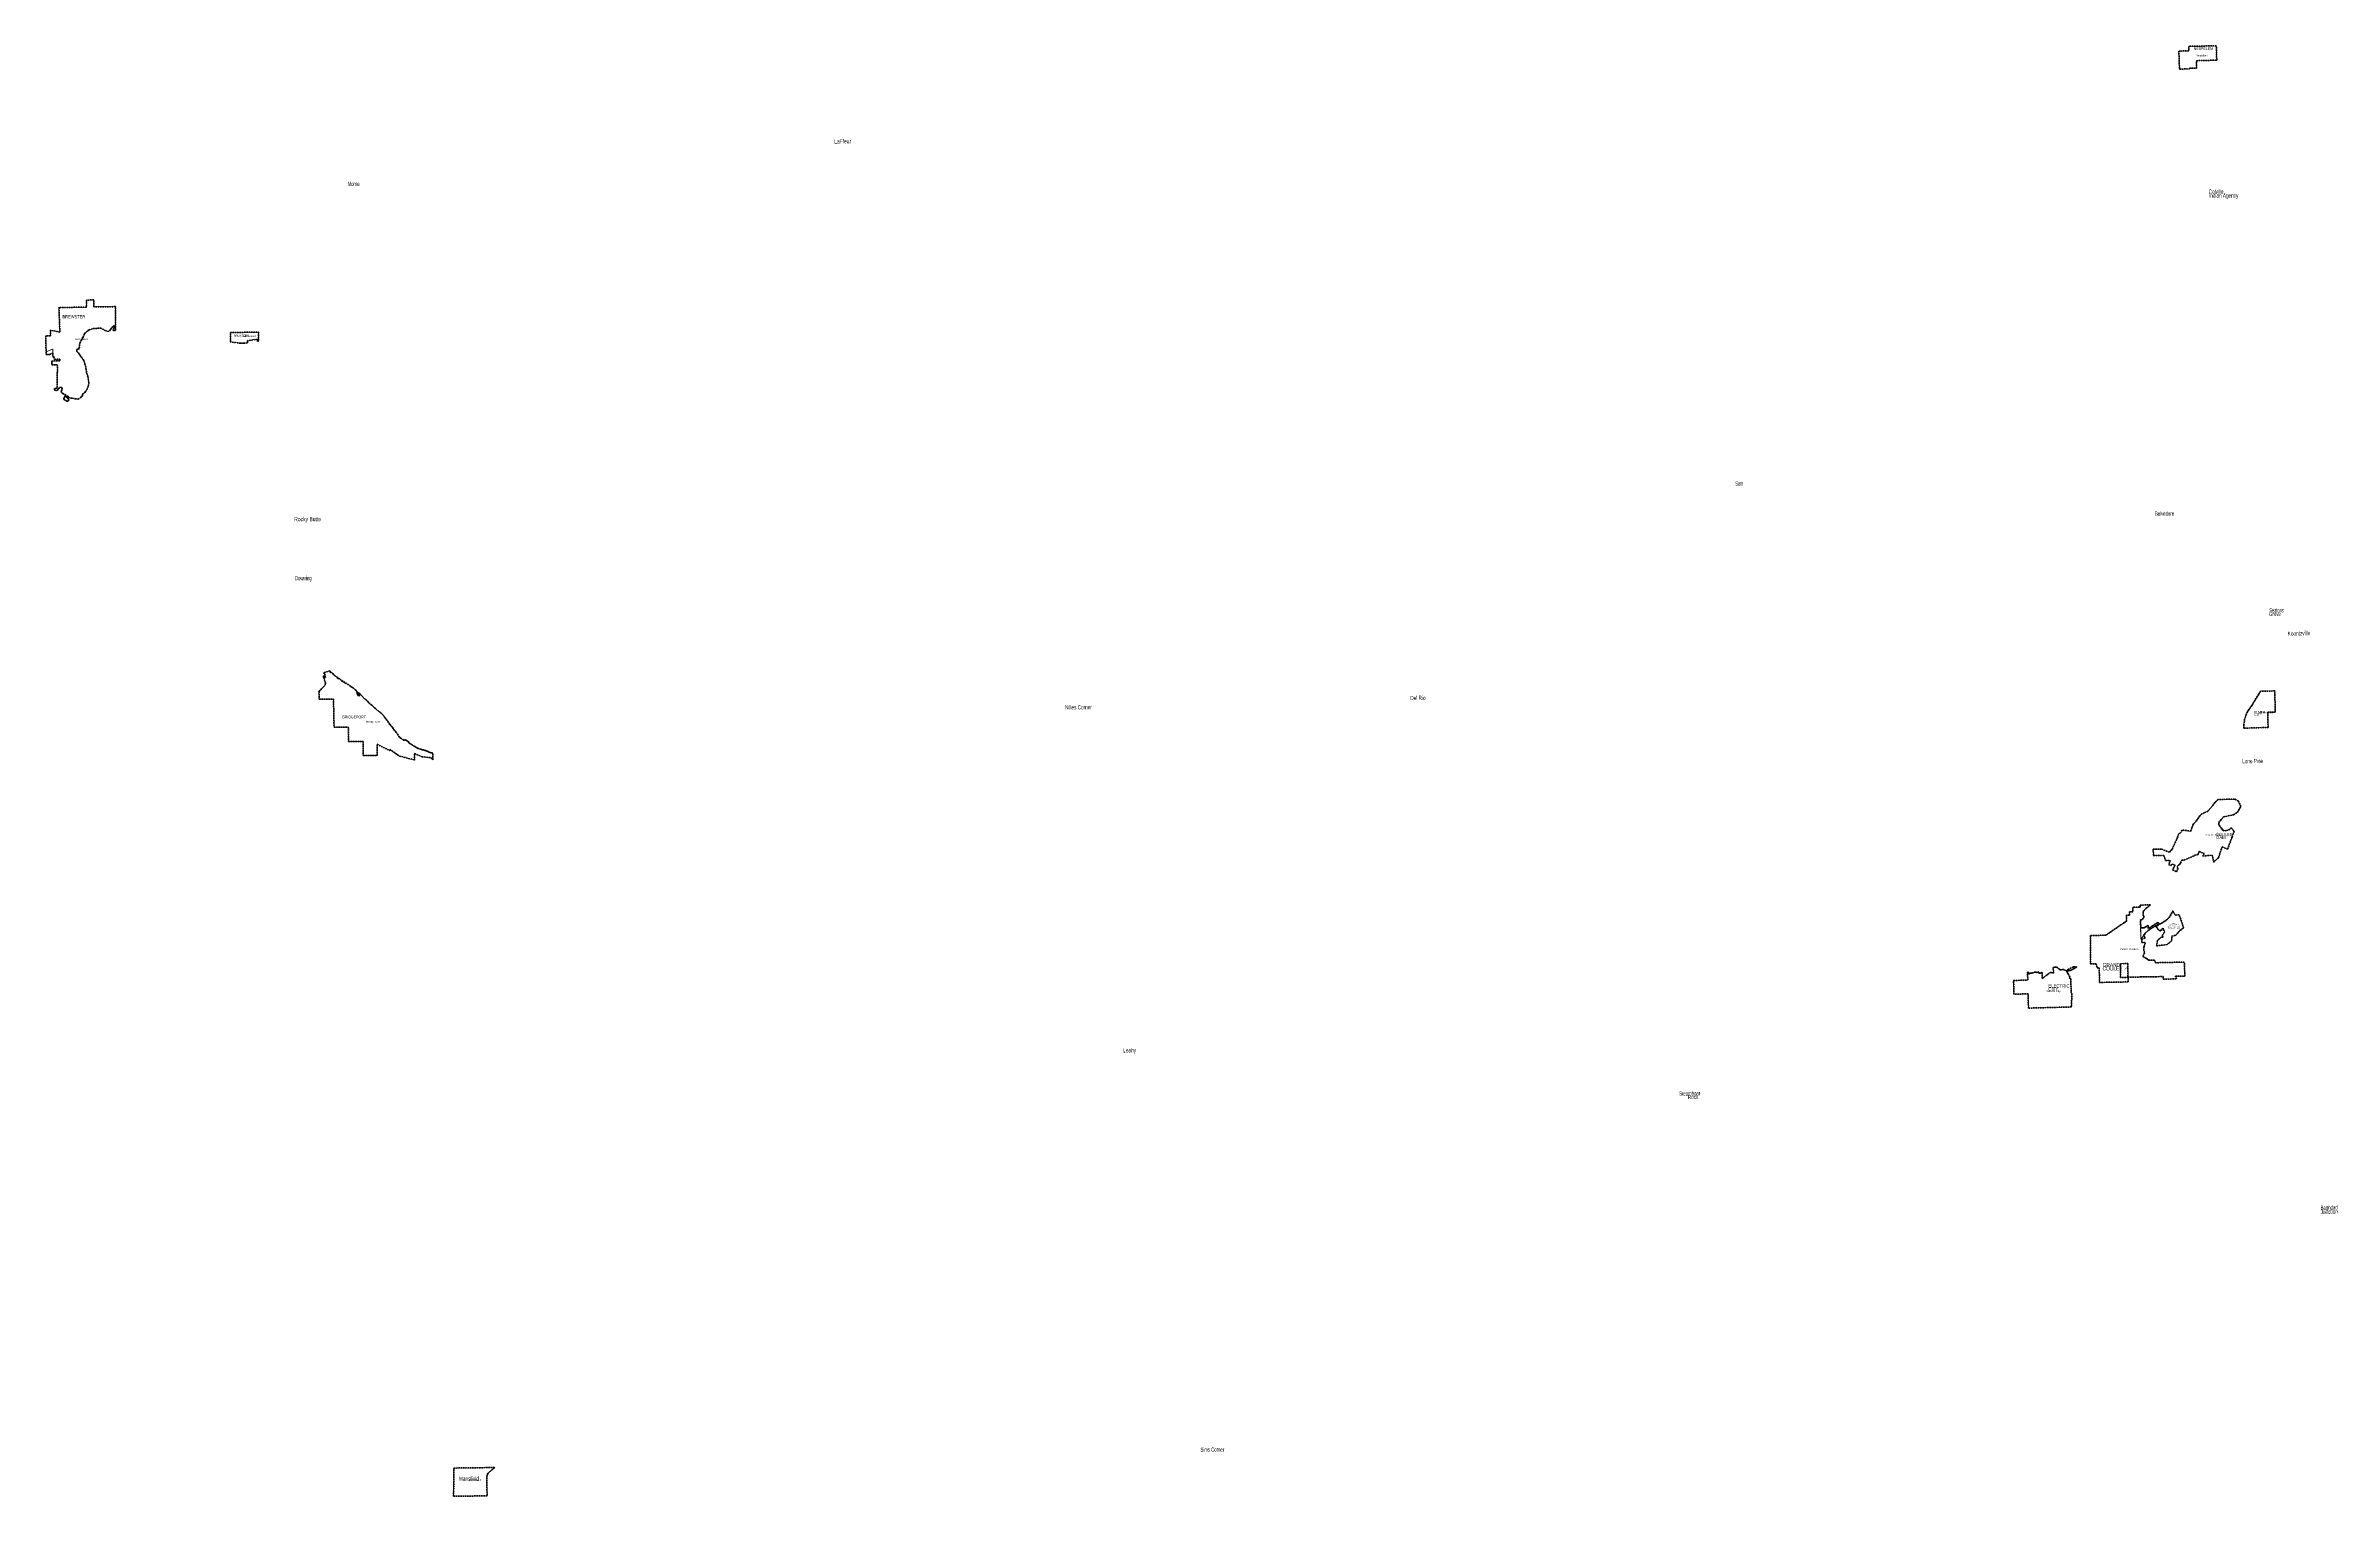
# Model space of a CAD drawing. Header units: feet. Extents: x -903180 to 1023491, y -707744 to 564635.
# Drawn here: x 297575 to 511829, y 115697 to 251492 of the extents above; entities that cross this region are included whole.
import ezdxf

# ---------------------------------------------------------------- set-up
doc = ezdxf.new("R2010")
doc.units = ezdxf.units.FT
doc.header["$LTSCALE"] = 80
doc.linetypes.add('SHORT_DASHED', pattern=[2.7, 1.5, -1.2])
for name, color, linetype, lineweight in [('1', 7, 'Continuous', 13), ('13', 7, 'SHORT_DASHED', 40), ('58', 7, 'Continuous', 13)]:
    doc.layers.add(name, color=color, linetype=linetype, lineweight=lineweight)
for name, color, linetype in [('14', 7, 'Continuous'), ('16', 7, 'Continuous'), ('36', 7, 'Continuous')]:
    doc.layers.add(name, color=color, linetype=linetype)

msp = doc.modelspace()

# ---------------------------------------------------------------- linework, layer by layer
at = {"layer": '13'}
for p, q in [((298138.25, 221798.97), (298137.17, 221978.03)), ((298138.25, 221798.97), (298138.25, 221622.8)), ((324165, 192977.94), (323585.43, 192794.87)), ((493705.19, 169191.44), (493694.37, 169644.86)), ((486917.41, 164589.84), (487043.37, 164378.29))]:
    msp.add_line(p, q, dxfattribs=at)
for points in [[(500828.78, 250145.42), (500828.18, 250165.3), (500787.68, 251491.6), (498210.76, 251437.27), (498220.22, 251032.63), (497446.42, 251001.49), (497283.54, 250999.52), (497337.64, 249306.88), (498265.37, 249329.48), (498263.79, 249388.34), (498940.66, 249408.56), (498923.85, 250091.7), (500804.46, 250144.74)], [(315814.1, 223641.85), (315350.56, 223695.79), (314866.56, 223764.96), (314856.76, 224649.8), (317495.72, 224678.25), (317506.08, 223827.66), (317384.96, 223825.12), (317375.98, 224026.01), (316455.41, 223877.46), (316457.4, 223697.34), (316457.64, 223675.8), (316437.62, 223673.04), (316128.56, 223646.9), (315817.21, 223653.24)], [(503379.62, 187601.85), (503399.62, 187602.49), (505635.42, 187673.57), (505597.05, 189091.21), (506294.8, 189109.77), (506291.21, 189285.19), (506290.79, 189305.53), (506290.62, 189325.19), (506274.91, 191087.15), (504949.45, 191072.98), (504928.42, 191072.75), (504917.09, 191054.42), (504758.42, 190797.76), (504113.84, 189735.28), (503778.43, 189257.63), (503767.4, 189241.92), (503753.31, 189217.63), (503703.74, 189132.19), (503580.58, 188874.33), (503440.33, 188450.6), (503378.87, 187956.71), (503379.58, 187621.02)], [(497125.38, 174639.33), (497131.88, 174650.16), (497256.42, 174774.73), (497351.63, 174853.88), (497448.99, 174986.69), (497509.92, 175186.09), (497559.47, 175242.01), (497770.16, 175246.17), (498994.74, 175788.5), (499068.08, 175753.37), (499194.46, 176050.45), (499639.74, 175873.38), (499540.93, 175631.2), (500405.52, 175717.44), (500503.03, 175320.97), (500527.07, 175051.56), (500914.98, 175395.51), (500955.9, 175439), (500996.82, 175505.52), (501017.29, 175564.36), (501331.7, 176500.86), (501842.56, 176280.59), (502272.75, 177416.04), (502448.44, 177931.35), (502203.05, 178283.99), (502025.66, 178132.21), (501861.29, 178062.73), (501695.45, 178013.99), (501509.99, 177997.49), (501407.3, 178053.67), (501301.16, 178168.8), (501201.42, 178306.95), (501110.63, 178434.88), (501016, 178589.66), (501029.42, 178768.09), (501180.32, 178966.38), (501301.8, 179107.08), (501476.99, 179292.57), (502397.76, 179504.77), (502783.19, 179728.87), (503074.55, 180286.24), (502835.34, 180795.58), (502494.9, 180960.62), (500957.75, 180930.62), (500653.52, 180653.5), (500420.57, 180323.67), (500001, 179831.45), (499650.16, 179681.72), (499396.58, 179543.03), (499253.67, 179395.18), (498971.64, 178991.29), (498626.92, 178593.53), (498495.79, 178266.87), (498417.33, 177964.32), (497579.52, 178068.07), (497498.97, 177852.95), (497238.84, 177668.89), (497154.36, 177364.72), (496638.58, 176234.49), (496376.96, 175985.16), (495651.33, 176280.98), (494883.33, 176261.21), (494903.18, 175667.33), (495883.34, 175685.58), (496035.51, 175219.95), (496475.41, 175225.06), (496337.3, 174820.84), (496569.16, 174755.78), (496613.17, 174881.27), (496886.53, 174802.28), (496898.04, 174740.88), (496702.38, 174331.54), (497071.95, 174161.41), (497193.44, 174479.93)], [(492521, 164280.59), (491819.77, 164264.24), (491806.63, 165553.57), (492499.34, 165562.24)], [(335780.74, 118337.29), (339607.72, 118382.14), (339080.24, 117939.68), (339005.4, 117860.5), (338937.16, 117755.07), (338890.29, 117636.24), (338867.4, 117442.66), (338889.04, 115733.38), (335759.93, 115696.89)]]:
    msp.add_lwpolyline(points, close=True, dxfattribs=at)
for points in [[(298647.65, 219240.34), (298668.68, 219261.07), (298785.04, 219406.52), (298923.94, 219532.2), (299049.69, 219494.12), (299125.95, 219404.68), (299079.55, 219294.82), (299017.78, 219142.29), (299066.81, 218997.85), (299175.11, 218921.1), (299366.05, 218847.88), (299439.48, 218802.8), (299432.45, 218746.15), (299356.05, 218621.61), (299279.55, 218503.13), (299258.18, 218458.33), (299311.89, 218388.66), (299440.94, 218280), (299563.47, 218197.45), (299633.83, 218210.85), (299688.96, 218284.53), (299731.74, 218372.11), (299682.02, 218443.88), (299591.5, 218541.13), (299517.99, 218590.26), (299515.16, 218634.61), (299554.57, 218685.8), (299635.12, 218693.33), (299669.87, 218667.72), (299693.97, 218563.19), (299886.77, 218498.08), (300057.98, 218511.31), (300327.6, 218437.51), (300598.2, 218420.25), (300818.16, 218525.2), (300920.95, 218640.13), (301002.12, 218724.37), (301023.78, 218864.06), (301218.66, 219017), (301407.3, 219290.94), (301569.99, 219661.31), (301604.69, 219970.8), (301517.99, 220522.32), (301392.14, 220897.5), (301360.45, 221197.7), (301246.21, 221710.37), (301135.51, 222029.31), (300959.38, 222286.49), (300609.92, 222756.5), (300490.91, 222867.37), (300470.82, 222973.99), (300475.47, 223050.78), (300533.39, 223082.12), (300648.47, 223076.15), (300704.7, 223200.32), (300761.03, 223651.5), (300877.52, 223899.9), (301067.63, 224204.16), (301194.79, 224531.48), (301349.16, 224693.78), (301624.08, 224882.5), (302021.12, 225010.87), (302411.93, 225038.2), (302687.77, 225065.45), (303139.75, 224835.51), (303359.21, 224746.67), (303545.96, 224792.47), (303666.2, 224946.07), (303791.87, 225134.08), (303950.12, 225304.52), (303972.67, 225284.75), (303969.71, 225115.13), (303888.56, 224919.85), (303882.22, 224824.86), (304031.03, 224849.79), (304093.8, 224866.21), (304115.02, 224871.76), (304114.9, 224891.44), (304101.8, 227048.04), (304101.67, 227069.57), (304081.68, 227069.23), (302080.85, 227035.72), (302061.75, 227035.4), (302061.75, 227055.38), (302061.89, 227696.71), (301399.49, 227684.17), (301401.68, 227044.36), (301401.75, 227024.33), (301381.75, 227023.99), (298810.35, 226980.92), (298894.59, 224683.23), (298005.87, 224860.77), (298011.23, 224350.34), (297575.49, 224348.24), (297601.57, 222839.62)], [(297601.57, 222839.62), (297602.65, 222580.08), (297935.26, 222594.18)], [(297935.26, 222594.18), (298232.31, 222719.85), (298243.56, 222412.35), (298330.91, 222379.15), (298397.29, 222134.5), (298891.68, 222139.74), (298893.42, 221992.95), (298137.17, 221978.03)], [(298138.25, 221622.8), (298611.54, 221628.16), (298655.64, 221629.3), (298680.29, 220934.83), (298628.11, 220933.78), (298644.48, 219477.15), (298644.69, 219458.03), (298624.7, 219449.55), (298540.35, 219413.78), (298383.18, 219406.39), (298385.5, 219248.73), (298573.93, 219193.86), (298647.65, 219240.34)], [(333823.17, 185237.64), (333816.98, 185241.53), (333804.16, 185248.14), (333788.73, 185254.92), (333783.68, 185256.89), (333767.15, 185263.61), (333720.68, 185280.05), (333685.82, 185291.44), (333635.65, 185306.45), (333591.09, 185319.8), (333585.43, 185321.01), (333524.87, 185341.2), (333478.65, 185359.5), (333428.64, 185379.23), (333395.78, 185393.32), (333330.92, 185423.47), (333293.45, 185439.45), (333245.57, 185460.47), (333188.83, 185484.41), (333126.64, 185508.6), (333077.36, 185524.92), (333030.87, 185538.51), (332991.44, 185548.13), (332907.3, 185569.03), (332859.66, 185579.83), (332821.64, 185589.22), (332760.26, 185606.13), (332702.54, 185624.17), (332651.25, 185641.11), (332518.46, 185686.3), (332446.42, 185713.07), (332383.64, 185739.12), (332311.6, 185773.4), (332271.94, 185795.23), (332243.28, 185812.08), (332225.04, 185823.06), (332120.05, 185886.06), (331942.02, 185992.76), (331871.67, 186033.68), (331762.18, 186115.33), (331692.38, 186157.9), (331647.34, 186180.93), (331587.91, 186213.67), (331546.64, 186319.65), (331453.99, 186385.85), (331333.21, 186447.25), (331238.6, 186511.37), (331192.44, 186502.04), (331146.72, 186476.55), (331093.84, 186491.28), (330822.72, 186661.77), (330698.71, 186767.54), (330396.03, 187203.91), (330206.26, 187425.1), (330105.67, 187559.79), (330003.85, 187738.9), (329868.06, 187832.22), (329798, 187957.63), (329518.79, 188348.16), (329344.93, 188577.87), (329104.03, 188896.69), (328445.46, 189430.53), (328095.54, 189750.44), (327920.38, 189881.09), (327575.07, 190253.66), (327369.54, 190387.53), (327187.73, 190612.98), (326994.82, 190801.75), (326890.75, 190916.13), (326841.79, 190935.02), (326826.83, 190892.17), (326861.16, 190818.34), (326925.74, 190745.32), (326955.53, 190689.54), (326912.56, 190637.86), (326804.67, 190671.31), (326745.13, 190780.84), (326742.63, 190944.46), (326643, 191117.56), (326343.15, 191378.21), (326236.38, 191444.02), (326110.41, 191547.71), (325208.66, 192117.4), (325004.71, 192267.48), (324928.35, 192255.31), (324895.87, 192335.26), (324731.46, 192441.95), (324522.64, 192622.21), (324364.57, 192791.72), (324294, 192862.55), (324266.88, 192821.4), (324226.65, 192816.27), (324207.11, 192866.26), (324178.1, 192966.52), (324165, 192977.94)], [(323585.43, 192794.87), (323689.45, 192682.5), (323757.58, 192335.38), (323639.08, 192501.67), (323541.6, 192440.51), (323625.7, 192312.44), (323631.43, 192299.06), (323760.64, 191785.18), (323699.44, 191589.53), (323155.73, 191033.24), (323177.7, 190310.4), (324515.15, 190334.49), (324564.2, 187686.92), (325902.16, 187707.95), (325914.9, 186347.01), (327278.96, 186369.16), (327282.48, 185973.98), (327293.28, 185032.58), (328599.38, 185043.62), (328591.67, 186092.23), (329796.04, 185501.27), (329795.28, 185604.76), (330699.82, 184990.87), (332106.08, 184623.25), (332109.81, 185220.54), (332798.11, 184929.12), (333639.08, 184837.78), (333828.24, 184637.81), (333823.17, 185237.64)], [(493694.37, 169644.86), (493813.29, 169648.7), (493810.73, 169697.31), (493871, 169699.61), (493869.18, 169733.07), (494008.89, 169883.63), (494000.64, 170051.01), (493948.21, 170049.73), (493932.47, 170440.85), (494196.48, 170720.17), (494634.27, 171060.72), (493652.82, 171039.82), (493652.82, 170850.5), (493584.41, 170847.31), (492968.97, 170828.55), (492971.84, 170415.14), (492659.11, 170406.84), (492664.64, 170096.77), (492375.43, 170092.61), (492389.98, 169548.93), (490454.09, 168228.44), (489019.2, 168181.38), (489003, 165542.9), (489520.78, 165548.04), (489635.43, 165176.56), (489836.26, 165178.47), (489838.25, 163799.13), (492503.23, 163848.6), (492528.25, 163849.06), (492527.92, 163868.97), (492521, 164280.59)], [(492521, 164280.59), (493699.59, 164309.06), (493726.51, 164309.71), (493739.59, 164309.93), (495140.59, 164333.16), (495804.91, 164349.02), (495813.02, 164099.83), (497071.91, 164135.7), (496960.26, 164379.09), (497847.71, 164399.56), (497792.73, 165706.86), (495103.52, 165641.63), (494994.74, 165871.09), (494459.03, 165869.32), (494405.32, 165917.93), (494344.26, 165970.06), (494294.39, 166010.36), (494244.2, 166045.84), (493966.25, 166185.61), (493936.24, 166272.03), (494068.93, 166586.89), (494001.35, 166783.86), (494008.06, 167078.58), (494026.17, 167152.26), (494135.54, 167534.2), (493805.62, 167523.97), (493805.62, 167820.74), (494112.24, 167946.06), (494064.84, 168132.47), (493982.18, 168172.02), (494051.45, 168284.66), (494143.46, 168405.57), (494273.17, 168543.13), (494402.32, 168657.94), (494533.14, 168752.23), (494626.9, 168806.93), (495340.18, 169239.54), (495375.58, 169177.7), (495158.18, 169048.24), (495271.19, 168878.41), (495293.36, 168840.14), (495321.07, 168801.87), (495347.13, 168766.37), (495374.29, 168738.64), (495398.68, 168714.24), (495433.6, 168685.95), (495476.56, 168657.38), (495499.84, 168643.51), (495528.66, 168633.53), (495551.39, 168631.31), (495574.67, 168637.41), (495591.02, 168648.76), (495750.87, 168850.2), (495882.91, 168826.34), (495815.81, 168747.68), (495963.28, 168532.97), (495705.32, 168199.39), (495816.74, 168033.35), (495632.11, 168033.35), (495276.54, 167719.09), (495200.68, 167216.28), (496202.82, 167351.22), (496607.85, 167701.03), (496613.86, 168145.44), (496965.74, 168205.72), (497420.11, 168700.65), (497728.65, 168907.93), (497314.88, 170131.64), (496958.49, 170101.92), (496780.2, 170354.48), (496747.28, 170499.97), (496379.73, 169890.53), (496231.61, 169734.06), (495960.06, 169528.16), (495461.35, 169229.13), (495351.18, 169421.61), (495271.18, 169373.14), (495107.71, 169274.04), (494819.84, 169099.48), (494484.8, 168897.15), (494425.65, 168858.76), (494413.95, 168902.93), (494401.29, 168995.64), (494402.3, 169062.74), (494412.46, 169133.22), (494309.39, 169084.8), (494238.44, 169041.36), (494187.42, 168990.5), (494133.13, 168962.56), (494031.85, 168917.09), (493979.09, 168909), (493875.31, 168899.17), (493725.03, 168904.91), (493721.75, 169191.39), (493705.19, 169191.44)], [(487216, 162129.46), (487230.94, 161503.32), (483194.27, 161395.49), (483169.41, 162731.36), (481836.29, 162696.7), (481810.99, 163978.79), (483131.85, 164028.66), (483120.06, 164752), (483128.23, 164763.05), (483150.71, 164771.7), (483168.11, 164769.17), (483197.75, 164719.51), (483215.86, 164647.46), (483230.84, 164616.59), (483272.33, 164614.5), (483353.48, 164678.69), (483448.61, 164673.76), (483494.8, 164684.85), (483563.59, 164682.36), (483720.41, 164751.25), (483811.84, 164771.4), (483902.88, 164768.39), (483920.35, 164757.71), (484029.18, 164731.95), (484097.54, 164745.55), (484168.05, 164754.16), (484180.85, 164729.28), (484166.92, 164683.69), (484170.38, 164667.66), (484241, 164672.25), (484318.59, 164681.02), (484380.91, 164693.48), (484448.46, 164737.24), (484491.89, 164740.73), (484497.94, 164176.92), (484499.33, 164177.61), (485236.25, 164722.73), (485369.64, 164719.47), (485483.56, 164700.24), (485545.61, 164677.59), (485521.64, 165196.01), (485660.4, 165225.56), (485840.69, 165232.55), (486039.7, 165088.01), (486103.47, 165035.06), (486147.03, 164983.65), (486274.17, 164978.61), (486404.29, 165018.02), (486542.03, 164991.04), (486697, 164918.07), (486791.57, 164841.65), (486840.13, 164859.38), (486858.49, 164909.81), (486912.41, 165015.99), (487099.56, 165115.26), (487412.65, 165259.89), (487696.18, 165249.66), (487700.18, 165218.67), (487632.54, 165183.23), (487476.2, 165098.8), (487332.32, 165019.92), (487202.26, 164960.41), (487112.33, 164928.57), (487056.99, 164902.28), (486886.82, 164855.22), (486803.79, 164828.93), (486824.55, 164747.27), (486917.41, 164589.84)], [(487043.37, 164378.29), (487067.71, 164300.33), (487033.36, 164262.34), (487017.29, 164220.72), (487040.08, 164200.09), (487107.07, 164189.51), (487167.99, 164141.55), (487199.72, 162811.74), (487267.82, 162761.06), (487276.26, 162130.86), (487216, 162129.46)]]:
    msp.add_lwpolyline(points, dxfattribs=at)
at = {"layer": '58'}
for points in [[(500828.78, 250145.42), (500828.18, 250165.3), (500787.68, 251491.6), (498210.76, 251437.27), (498220.22, 251032.63), (497446.42, 251001.49), (497283.54, 250999.52), (497337.64, 249306.88), (498265.37, 249329.48), (498263.79, 249388.34), (498940.66, 249408.56), (498923.85, 250091.7), (500804.46, 250144.74)], [(298232.31, 222719.85), (297935.26, 222594.18), (297602.65, 222580.08), (297601.57, 222839.62), (298201.77, 223090.21), (298221.81, 223098.57)], [(315814.1, 223641.85), (315350.56, 223695.79), (314866.56, 223764.96), (314856.76, 224649.8), (317495.72, 224678.25), (317506.08, 223827.66), (317384.96, 223825.12), (317375.98, 224026.01), (316455.41, 223877.46), (316457.4, 223697.34), (316457.64, 223675.8), (316437.62, 223673.04), (316128.56, 223646.9), (315817.21, 223653.24)], [(503379.62, 187601.85), (503399.62, 187602.49), (505635.42, 187673.57), (505597.05, 189091.21), (506294.8, 189109.77), (506291.21, 189285.19), (506290.79, 189305.53), (506290.62, 189325.19), (506274.91, 191087.15), (504949.45, 191072.98), (504928.42, 191072.75), (504917.09, 191054.42), (504758.42, 190797.76), (504113.84, 189735.28), (503778.43, 189257.63), (503767.4, 189241.92), (503753.31, 189217.63), (503703.74, 189132.19), (503580.58, 188874.33), (503440.33, 188450.6), (503378.87, 187956.71), (503379.58, 187621.02)], [(497125.38, 174639.33), (497131.88, 174650.16), (497256.42, 174774.73), (497351.63, 174853.88), (497448.99, 174986.69), (497509.92, 175186.09), (497559.47, 175242.01), (497770.16, 175246.17), (498994.74, 175788.5), (499068.08, 175753.37), (499194.46, 176050.45), (499639.74, 175873.38), (499540.93, 175631.2), (500405.52, 175717.44), (500503.03, 175320.97), (500527.07, 175051.56), (500914.98, 175395.51), (500955.9, 175439), (500996.82, 175505.52), (501017.29, 175564.36), (501331.7, 176500.86), (501842.56, 176280.59), (502272.75, 177416.04), (502448.44, 177931.35), (502203.05, 178283.99), (502025.66, 178132.21), (501861.29, 178062.73), (501695.45, 178013.99), (501509.99, 177997.49), (501407.3, 178053.67), (501301.16, 178168.8), (501201.42, 178306.95), (501110.63, 178434.88), (501016, 178589.66), (501029.42, 178768.09), (501180.32, 178966.38), (501301.8, 179107.08), (501476.99, 179292.57), (502397.76, 179504.77), (502783.19, 179728.87), (503074.55, 180286.24), (502835.34, 180795.58), (502494.9, 180960.62), (500957.75, 180930.62), (500653.52, 180653.5), (500420.57, 180323.67), (500001, 179831.45), (499650.16, 179681.72), (499396.58, 179543.03), (499253.67, 179395.18), (498971.64, 178991.29), (498626.92, 178593.53), (498495.79, 178266.87), (498417.33, 177964.32), (497579.52, 178068.07), (497498.97, 177852.95), (497238.84, 177668.89), (497154.36, 177364.72), (496638.58, 176234.49), (496376.96, 175985.16), (495651.33, 176280.98), (494883.33, 176261.21), (494903.18, 175667.33), (495883.34, 175685.58), (496035.51, 175219.95), (496475.41, 175225.06), (496337.3, 174820.84), (496569.16, 174755.78), (496613.17, 174881.27), (496886.53, 174802.28), (496898.04, 174740.88), (496702.38, 174331.54), (497071.95, 174161.41), (497193.44, 174479.93)], [(496613.86, 168145.44), (496607.85, 167701.03), (496202.82, 167351.22), (495200.68, 167216.28), (495276.54, 167719.09), (495632.11, 168033.35), (495816.74, 168033.35), (495705.32, 168199.39), (495963.28, 168532.97), (495815.81, 168747.68), (495882.91, 168826.34), (495750.87, 168850.2), (495591.02, 168648.76), (495574.67, 168637.41), (495551.39, 168631.31), (495528.66, 168633.53), (495499.84, 168643.51), (495476.56, 168657.38), (495433.6, 168685.95), (495398.68, 168714.24), (495374.29, 168738.64), (495347.13, 168766.37), (495321.07, 168801.87), (495293.36, 168840.14), (495271.19, 168878.41), (495158.18, 169048.24), (495375.58, 169177.7), (495340.18, 169239.54), (494626.9, 168806.93), (494533.14, 168752.23), (494402.32, 168657.94), (494273.17, 168543.13), (494143.46, 168405.57), (494051.45, 168284.66), (493980.5, 168169.29), (493971.12, 168177.31), (493737.48, 167836.98), (493705.33, 169191.44), (493721.75, 169191.39), (493725.03, 168904.91), (493875.31, 168899.17), (493979.09, 168909), (494031.85, 168917.09), (494133.13, 168962.56), (494187.42, 168990.5), (494238.44, 169041.36), (494309.39, 169084.8), (494412.46, 169133.22), (494402.3, 169062.74), (494401.29, 168995.64), (494401.29, 168995.64), (494413.95, 168902.93), (494425.65, 168858.76), (494724.59, 169040.32), (495107.71, 169274.04), (495351.18, 169421.61), (495461.35, 169229.13), (495960.06, 169528.16), (496231.61, 169734.06), (496379.73, 169890.53), (496747.28, 170499.97), (496780.2, 170354.48), (496958.49, 170101.92), (497314.88, 170131.64), (497728.65, 168907.93), (497420.11, 168700.65), (496965.74, 168205.72)], [(335780.74, 118337.29), (339607.72, 118382.14), (339080.24, 117939.68), (339005.4, 117860.5), (338937.16, 117755.07), (338890.29, 117636.24), (338867.4, 117442.66), (338889.04, 115733.38), (335759.93, 115696.89)]]:
    msp.add_lwpolyline(points, close=True, dxfattribs=at)
for points in [[(298647.65, 219240.34), (298668.68, 219261.07), (298785.04, 219406.52), (298923.94, 219532.2), (299049.69, 219494.12), (299125.95, 219404.68), (299079.55, 219294.82), (299017.78, 219142.29), (299066.81, 218997.85), (299175.11, 218921.1), (299366.05, 218847.88), (299439.48, 218802.8), (299432.45, 218746.15), (299356.05, 218621.61), (299279.55, 218503.13), (299258.18, 218458.33), (299311.89, 218388.66), (299440.94, 218280), (299563.47, 218197.45), (299633.83, 218210.85), (299688.96, 218284.53), (299731.74, 218372.11), (299682.02, 218443.88), (299591.5, 218541.13), (299517.99, 218590.26), (299515.16, 218634.61), (299554.57, 218685.8), (299635.12, 218693.33), (299669.87, 218667.72), (299693.97, 218563.19), (299886.77, 218498.08), (300057.98, 218511.31), (300327.6, 218437.51), (300598.2, 218420.25), (300818.16, 218525.2), (300920.95, 218640.13), (301002.12, 218724.37), (301023.78, 218864.06), (301218.66, 219017), (301407.3, 219290.94), (301569.99, 219661.31), (301604.69, 219970.8), (301517.99, 220522.32), (301392.14, 220897.5), (301360.45, 221197.7), (301246.21, 221710.37), (301135.51, 222029.31), (300959.38, 222286.49), (300609.92, 222756.5), (300490.91, 222867.37), (300470.82, 222973.99), (300475.47, 223050.78), (300533.39, 223082.12), (300648.47, 223076.15), (300704.7, 223200.32), (300761.03, 223651.5), (300877.52, 223899.9), (301067.63, 224204.16), (301194.79, 224531.48), (301349.16, 224693.78), (301624.08, 224882.5), (302021.12, 225010.87), (302411.93, 225038.2), (302687.77, 225065.45), (303139.75, 224835.51), (303359.21, 224746.67), (303545.96, 224792.47), (303666.2, 224946.07), (303791.87, 225134.08), (303950.12, 225304.52), (303972.67, 225284.75), (303969.71, 225115.13), (303888.56, 224919.85), (303882.22, 224824.86), (304031.03, 224849.79), (304093.8, 224866.21), (304115.02, 224871.76), (304114.9, 224891.44), (304101.8, 227048.04), (304101.67, 227069.57), (304081.68, 227069.23), (302080.85, 227035.72), (302061.75, 227035.4), (302061.75, 227055.38), (302061.89, 227696.71), (301399.49, 227684.17), (301401.68, 227044.36), (301401.75, 227024.33), (301381.75, 227023.99), (298810.35, 226980.92), (298894.59, 224683.23), (298005.87, 224860.77), (298011.23, 224350.34), (297575.49, 224348.24), (297601.57, 222839.62), (298201.77, 223090.21), (298221.81, 223098.57), (298222.4, 223079.87), (298243.56, 222412.35), (298330.91, 222379.15), (298397.29, 222134.5)], [(298397.29, 222134.5), (298891.68, 222139.74), (298893.42, 221992.95), (298650.16, 221988.15), (298137.17, 221978.03), (298138.25, 221622.8), (298655.68, 221629.26), (298680.29, 220934.83), (298628.11, 220933.78), (298644.48, 219477.15), (298644.69, 219458.03), (298624.7, 219449.55), (298540.35, 219413.78), (298383.18, 219406.39), (298385.5, 219248.73), (298573.93, 219193.86), (298647.65, 219240.34)], [(324165, 192977.94), (323585.43, 192794.87), (323689.45, 192682.5), (323757.58, 192335.38), (323639.08, 192501.67), (323541.6, 192440.51), (323625.7, 192312.44), (323631.43, 192299.06), (323760.64, 191785.18), (323699.44, 191589.53), (323155.73, 191033.24), (323177.7, 190310.4), (324515.15, 190334.49), (324564.2, 187686.92), (325902.16, 187707.95), (325914.9, 186347.01), (327278.96, 186369.16), (327283.55, 185969.72)], [(327282.48, 185973.98), (327293.28, 185032.58), (328599.38, 185043.62), (328591.67, 186092.23), (329796.04, 185501.27), (329795.28, 185604.76), (330699.82, 184990.87), (332106.08, 184623.25), (332109.81, 185220.54), (332798.11, 184929.12), (333639.08, 184837.78), (333828.24, 184637.81), (333823.17, 185237.64)], [(332243.28, 185812.08), (332225.04, 185823.06), (332120.05, 185886.06), (331942.02, 185992.76), (331870.64, 186034.67), (331870.5, 186035.01)], [(333823.17, 185237.64), (333816.98, 185241.53), (333804.16, 185248.14), (333788.73, 185254.92), (333783.68, 185256.89), (333767.15, 185263.61), (333720.68, 185280.05), (333685.82, 185291.44), (333635.65, 185306.45), (333591.09, 185319.8), (333585.43, 185321.01), (333524.87, 185341.2), (333478.65, 185359.5), (333428.64, 185379.23), (333395.78, 185393.32), (333330.92, 185423.47), (333293.45, 185439.45), (333245.57, 185460.47), (333188.83, 185484.41), (333126.64, 185508.6), (333077.36, 185524.92), (333030.87, 185538.51), (332991.44, 185548.13), (332907.3, 185569.03), (332859.66, 185579.83), (332821.64, 185589.22), (332760.26, 185606.13), (332702.54, 185624.17), (332651.25, 185641.11), (332518.46, 185686.3), (332446.42, 185713.07), (332383.64, 185739.12), (332311.6, 185773.4), (332271.94, 185795.23), (332243.28, 185812.08)], [(492523.29, 164283.34), (493699.59, 164309.06), (493726.51, 164309.71), (493739.59, 164309.93), (495140.59, 164333.16), (495804.91, 164349.02), (495813.02, 164099.83), (497071.91, 164135.7), (496960.26, 164379.09), (497847.71, 164399.56), (497792.73, 165706.86), (495103.52, 165641.63), (494994.74, 165871.09), (494459.03, 165869.32), (494405.32, 165917.93), (494344.26, 165970.06), (494294.39, 166010.36), (494244.2, 166045.84), (493966.25, 166185.61), (493936.24, 166272.03), (494068.93, 166586.89), (494001.35, 166783.86), (494008.06, 167078.58), (494026.17, 167152.26), (494135.54, 167534.2), (493805.62, 167523.97), (493805.62, 167820.74), (494112.24, 167946.06), (494064.84, 168132.47), (493971.12, 168177.31), (493737.48, 167836.98), (493694.37, 169644.86), (493813.29, 169648.7), (493810.73, 169697.31), (493871, 169699.61), (493869.18, 169733.07), (494008.89, 169883.63), (494000.64, 170051.01), (493948.21, 170049.73), (493932.47, 170440.85), (494196.48, 170720.17), (494634.27, 171060.72), (493652.82, 171039.82), (493652.82, 170850.5), (493584.41, 170847.31), (492968.97, 170828.55), (492971.84, 170415.14), (492659.11, 170406.84), (492664.64, 170096.77), (492375.43, 170092.61), (492389.98, 169548.93), (490454.09, 168228.44), (489019.2, 168181.38)], [(489019.2, 168181.38), (489003, 165542.9), (489520.78, 165548.04), (489635.43, 165176.56), (489836.26, 165178.47), (489838.25, 163799.13), (492503.23, 163848.6), (492528.25, 163849.06), (492527.92, 163868.97), (492518.1, 164278.15)], [(487216, 162129.46), (487230.94, 161503.32), (483194.27, 161395.49), (483169.41, 162731.36), (481836.29, 162696.7), (481810.99, 163978.79), (483131.85, 164028.66), (483120.06, 164752), (483128.23, 164763.05), (483150.71, 164771.7), (483168.11, 164769.17), (483197.75, 164719.51), (483215.86, 164647.46), (483230.84, 164616.59), (483272.33, 164614.5), (483353.48, 164678.69), (483448.61, 164673.76), (483494.8, 164684.85), (483563.59, 164682.36), (483720.41, 164751.25), (483811.84, 164771.4), (483902.88, 164768.39), (483920.35, 164757.71), (484029.18, 164731.95), (484097.54, 164745.55), (484168.05, 164754.16), (484180.85, 164729.28), (484166.92, 164683.69), (484170.38, 164667.66), (484241, 164672.25), (484318.59, 164681.02), (484380.91, 164693.48), (484448.46, 164737.24), (484491.89, 164740.73), (484497.94, 164176.92), (484499.33, 164177.61), (485236.25, 164722.73), (485369.64, 164719.47), (485483.56, 164700.24), (485545.18, 164678.54), (485522.93, 165193.03), (485660.4, 165225.56), (485840.69, 165232.55), (486039.7, 165088.01), (486103.47, 165035.06), (486147.03, 164983.65), (486274.17, 164978.61), (486404.29, 165018.02), (486542.03, 164991.04), (486697, 164918.07), (486791.57, 164841.65), (486840.13, 164859.38), (486858.49, 164909.81), (486912.41, 165015.99), (487099.56, 165115.26), (487412.65, 165259.89), (487696.18, 165249.66), (487700.18, 165218.67), (487632.54, 165183.23), (487476.2, 165098.8), (487332.32, 165019.92), (487202.26, 164960.41), (487112.33, 164928.57), (487056.99, 164902.28), (486886.82, 164855.22), (486803.79, 164828.93), (486824.55, 164747.27), (486917.41, 164589.84), (487043.37, 164378.29), (487067.71, 164300.33), (487033.36, 164262.34), (487017.29, 164220.72), (487040.08, 164200.09), (487107.07, 164189.51)], [(491806.62, 165553.57), (492499.34, 165562.24), (492523.29, 164283.34)], [(492518.1, 164278.15), (491819.77, 164264.24), (491806.62, 165553.57)], [(487107.07, 164189.51), (487167.99, 164141.55), (487199.72, 162811.74), (487267.82, 162761.06), (487276.26, 162130.86), (487216, 162129.46)]]:
    msp.add_lwpolyline(points, dxfattribs=at)
for points in [[(326343.15, 191378.21), (326236.38, 191444.02), (326110.41, 191547.71), (325208.66, 192117.4), (325004.71, 192267.48), (324928.35, 192255.31), (324895.87, 192335.26), (324731.46, 192441.95), (324522.64, 192622.21), (324364.57, 192791.72), (324294, 192862.55), (324266.88, 192821.4), (324226.65, 192816.27), (324207.11, 192866.26), (324178.1, 192966.52), (324165, 192977.94)], [(331871.67, 186033.68), (331762.18, 186115.33), (331692.38, 186157.9), (331647.34, 186180.93), (331587.91, 186213.67), (331546.64, 186319.65), (331453.99, 186385.85), (331333.21, 186447.25), (331238.6, 186511.37), (331192.44, 186502.04), (331146.72, 186476.55), (331093.84, 186491.28), (330822.72, 186661.77), (330698.71, 186767.54), (330396.03, 187203.91), (330206.26, 187425.1), (330105.67, 187559.79), (330003.85, 187738.9), (329868.06, 187832.22), (329798, 187957.63), (329518.79, 188348.16), (329344.93, 188577.87), (329104.03, 188896.69), (328445.46, 189430.53), (328095.54, 189750.44), (327920.38, 189881.09), (327575.07, 190253.66), (327369.54, 190387.53), (327187.73, 190612.98), (326994.82, 190801.75), (326890.75, 190916.13), (326841.79, 190935.02), (326826.83, 190892.17), (326861.16, 190818.34), (326925.74, 190745.32), (326955.53, 190689.54), (326912.56, 190637.86), (326804.67, 190671.31), (326745.13, 190780.84), (326742.63, 190944.46), (326643, 191117.56), (326343.15, 191378.21)]]:
    msp.add_spline(points, degree=3, dxfattribs=at)

# ---------------------------------------------------------------- texts
at = {"layer": '1'}
for s, width, p in [('Ord 789', 1.1, (496632.38, 169272.74)), ('Annexation  taken from map', 1.05, (496268.14, 168827.58))]:
    msp.add_text(s, height=64, rotation=1, dxfattribs=dict(at, width=width)).set_placement(p)
for s, p in [('bearings - angles of the survey ', (496205.4, 169047.28)), ('reflectr the magnetic  devation', (496219.8, 168937.87)), ('Survey used magmetic ', (496352.11, 169163.32))]:
    msp.add_text(s, height=64, rotation=1, dxfattribs=at).set_placement(p)
at = {"layer": '14'}
for s, height, width, p in [('NESPELEM', 266.2, 0.75, (498667.92, 251091.56)), ('BREWSTER', 300, 0.75, (299140.52, 225970.98)), ('BRIDGEPORT', 266.2, 0.75, (325345.8, 188521.01)), ('CITY', 242, 0.8, (504343.84, 188755.78)), ('ELMER', 242, 0.75, (504337.11, 188978.45)), ('COULEE', 292.8, 0.75, (500772.63, 177511.42)), ('DAM', 292.8, 0.8, (500791.81, 177228.9)), ('COULEE', 363, 0.75, (490138.57, 164919.32)), ('GRAND', 363, 0.75, (490141.43, 165256.75)), ('CITY', 300, 0.8, (485070.19, 163031.47)), ('ELECTRIC', 300, 0.8, (485067.22, 163324.38)), ('Mansfield', 400, 0.65, (336263.72, 117139.38))]:
    msp.add_text(s, height=height, dxfattribs=dict(at, width=width)).set_placement(p)
at = {"layer": '14', "width": 0.75}
msp.add_text('BREWSTER ', height=200, rotation=0.96, dxfattribs=at).set_placement((315174.03, 224245.31))
at = {"layer": '16'}
for s, rotation, width, p in [('LaFleur', 0.63, 0.7, (371395.25, 242338.98)), ('Sam', 0.63, 0.55, (455755.15, 210312.82)), ('Koontzville', 1.892, 0.65, (507487.48, 196244.76)), ('Nilles Corner', 0.63, 0.65, (393003.29, 189352.38)), ('Del Rio', 0.63, 0.65, (425326.49, 190227.97)), ('Lone Pine', 0.63, 0.65, (503212.36, 184315.01)), ('Leahy', 0.63, 0.65, (398464.16, 157238.01)), ('Steamboat', 0.63, 0.6, (450511.77, 153203.09)), ('Rock', 0.63, 0.65, (451305.75, 152873.07)), ('Junction', 1.892, 0.65, (510557.2, 142107)), ('Baghdad', 1.892, 0.6, (510554.7, 142500.72)), ('Sims Corner', 0.63, 0.6, (405682.81, 119850.41))]:
    msp.add_text(s, height=400, rotation=rotation, dxfattribs=dict(at, width=width)).set_placement(p)
for s, width, p in [('Monse', 0.55, (325866.86, 238361.15)), ('Colville', 0.65, (500067.16, 237637.82)), ('Indian Agency', 0.65, (500100.8, 237276.22)), ('Belvedere', 0.6, (495041.72, 207490.84)), ('Rocky Butte', 0.7, (320830.81, 206980.14)), ('Downing', 0.6, (320902.23, 201452.48)), ('Grove', 0.6, (505736, 198104.11)), ('Seatons', 0.55, (505758.46, 198441.21))]:
    msp.add_text(s, height=400, dxfattribs=dict(at, width=width)).set_placement(p)
at = {"layer": '36'}
for s, width, p in [('Nespelem', 1.15, (498891.79, 250509.98)), ('Brewster', 1.4, (300346.79, 223950.21)), ('Brewster', 1.4, (316086.85, 224229.56)), ('Elmer City', 1.25, (504922.25, 188989.63)), ('Bridgeport', 1.3, (327579.17, 188113.44)), ('Coulee Dam', 1.2, (499766.68, 177530.76)), ('Grand Coulee', 1.3, (491791.73, 166832.21)), ('Electric City', 1.2, (484870.3, 162894.15)), ('Mansfield', 1.2, (337256.08, 117116.59))]:
    msp.add_text(s, height=157.5, dxfattribs=dict(at, width=width)).set_placement(p)
at = {"layer": '36', "width": 1.35}
msp.add_text('Uninc.', height=113, rotation=45, dxfattribs=at).set_placement((492234.98, 164939.9))

doc.saveas('drawing.dxf')
